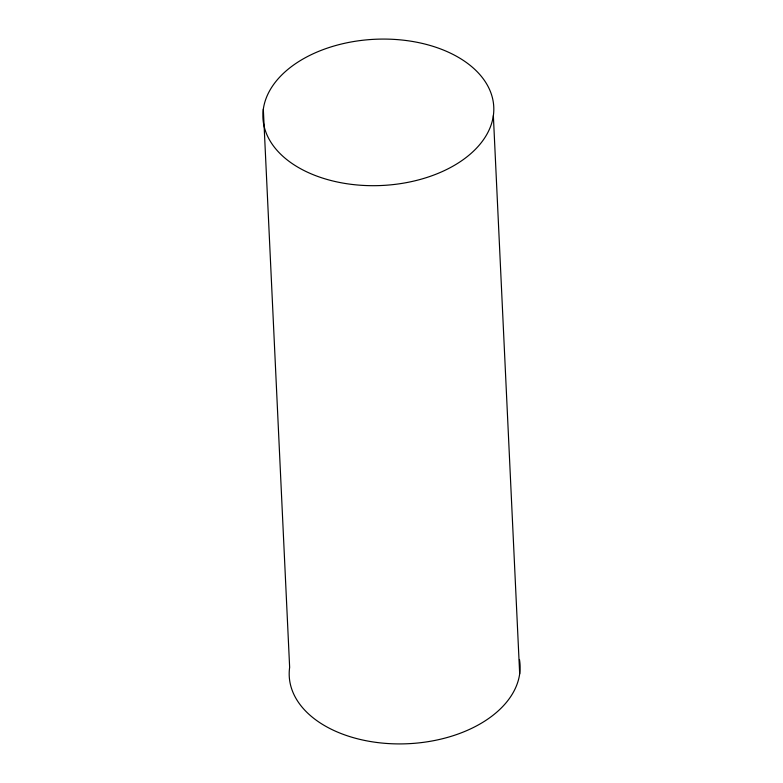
<?xml version="1.0" encoding="UTF-8"?>
<svg xmlns="http://www.w3.org/2000/svg" width="783" height="783" viewBox="0 0 783 783"><rect width="100%" height="100%" fill="white"/><g stroke="black" fill="none" stroke-linecap="round" stroke-linejoin="round"><path stroke-width="1.17" d="M493.359 115.639A115.551 73.191 -2.7 0 1 311.957 174.178A115.551 73.191 -2.7 0 1 329.702 47.332A115.551 73.191 -2.7 0 1 493.359 115.639L519.677 673.869M263.323 109.131L289.641 667.361A115.551 73.191 -2.7 0 0 405.76 743.811A115.551 73.191 -2.7 0 0 519.462 659.492"/></g></svg>
